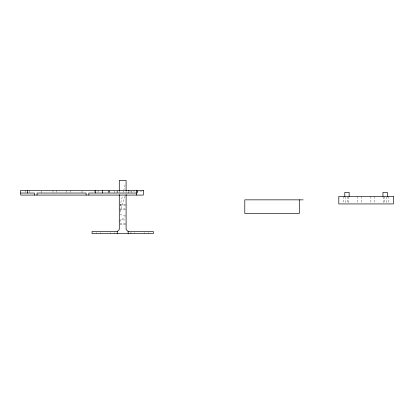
<?xml version="1.0" encoding="UTF-8"?>
<svg xmlns="http://www.w3.org/2000/svg" width="414" height="414" viewBox="0 0 414 414"><rect width="100%" height="100%" fill="white"/><g stroke="black" fill="none" stroke-linecap="round" stroke-linejoin="round"><path stroke-width="0.31" stroke-dasharray="2.07 1.55" d="M120.029 206.115L122.544 195.465M123.284 192.334L123.579 191.082M123.729 190.456L125.209 184.189M120.044 212.015L125.152 195.77M119.284 222.023L125.188 216.584M142.085 191.025L128.335 191.025L128.335 192.758M119.905 204.951L126.099 204.951M119.905 205.013L126.099 205.013M119.284 209.044L126.099 209.039L119.905 209.101M119.284 219.943L126.099 219.948M119.905 223.974L126.099 223.974M119.905 224.036L126.099 224.036M119.905 214.675L125.478 215.642M388.461 196.438L388.461 203.31M386.816 196.857L386.816 203.29M384.513 196.438L384.513 203.31M383.431 196.857L383.431 203.29M374.836 196.438L374.836 203.31M370.887 196.438L370.887 203.31M361.21 196.438L361.21 203.31M357.261 196.438L357.261 203.31M348.676 196.857L348.676 203.29M347.584 196.438L347.584 203.31M345.271 196.857L345.271 203.29M343.636 196.438L343.636 203.31M148.512 232.549L148.512 233.568M144.564 232.549L144.564 233.568M137.572 190.906L137.572 193.887M137.417 190.906L137.417 193.887M134.886 232.549L134.886 233.568M131.486 190.906L131.476 192.691M131.005 232.549L131.005 233.568M130.938 232.549L130.938 233.568M128.749 191.501L128.764 192.691M126.099 191.346L126.099 192.758M119.284 190.756L119.284 192.691M117.452 190.906L117.452 192.691M117.038 190.906L117.022 192.691M114.45 232.549L114.45 233.568M114.3 190.906L114.311 192.691M110.497 232.549L110.497 233.568M109.731 190.311L109.731 192.691M109.57 190.906L109.57 192.691M108.375 190.906L108.375 192.691M108.214 190.311L108.214 192.691M100.825 232.549L100.825 233.568M98.071 190.311L98.071 192.489M96.871 232.549L96.871 233.568M94.573 190.311L94.573 192.489M82.019 190.854L82.019 193.033M70.137 190.311L70.137 192.489M66.644 190.311L66.644 192.489M56.511 190.311L56.511 192.489M53.018 190.311L53.018 192.489M41.141 190.854L41.141 193.033M29.259 190.311L29.259 192.489M25.766 190.311L25.766 192.489"/><path stroke-width="0.62" d="M126.099 194.554L126.099 229.48L128.143 231.524L153.351 231.524L153.351 233.568L92.032 233.568L92.032 231.524L117.245 231.524L119.284 229.48L119.284 194.632M20.7 193.033L34.326 193.033L34.326 195.077M136.522 193.033L88.829 193.033L88.829 195.077M303.141 199.848L244.793 199.848L244.793 213.474L299.296 213.474L299.296 199.848M387.302 196.438L387.302 192.355L382.95 192.355L382.95 196.438M349.147 196.438L349.147 192.355L344.795 192.355L344.795 196.438M136.522 190.311L136.522 195.077M128.335 190.311L128.335 190.668M128.143 231.524L128.143 233.568M126.099 190.911L126.099 180.432L119.284 180.432L119.284 190.756M117.245 231.524L117.245 233.568M102.455 190.311L102.455 193.033M95.644 190.311L95.644 193.033M86.102 195.077L86.102 193.033L37.053 193.033L37.053 195.077M27.515 190.311L27.515 193.033M143.332 190.311L20.7 190.311L20.7 195.077L143.332 195.077L143.332 190.311M393.3 196.438L338.797 196.438L338.797 203.936L393.3 203.936L393.3 196.438"/></g></svg>
